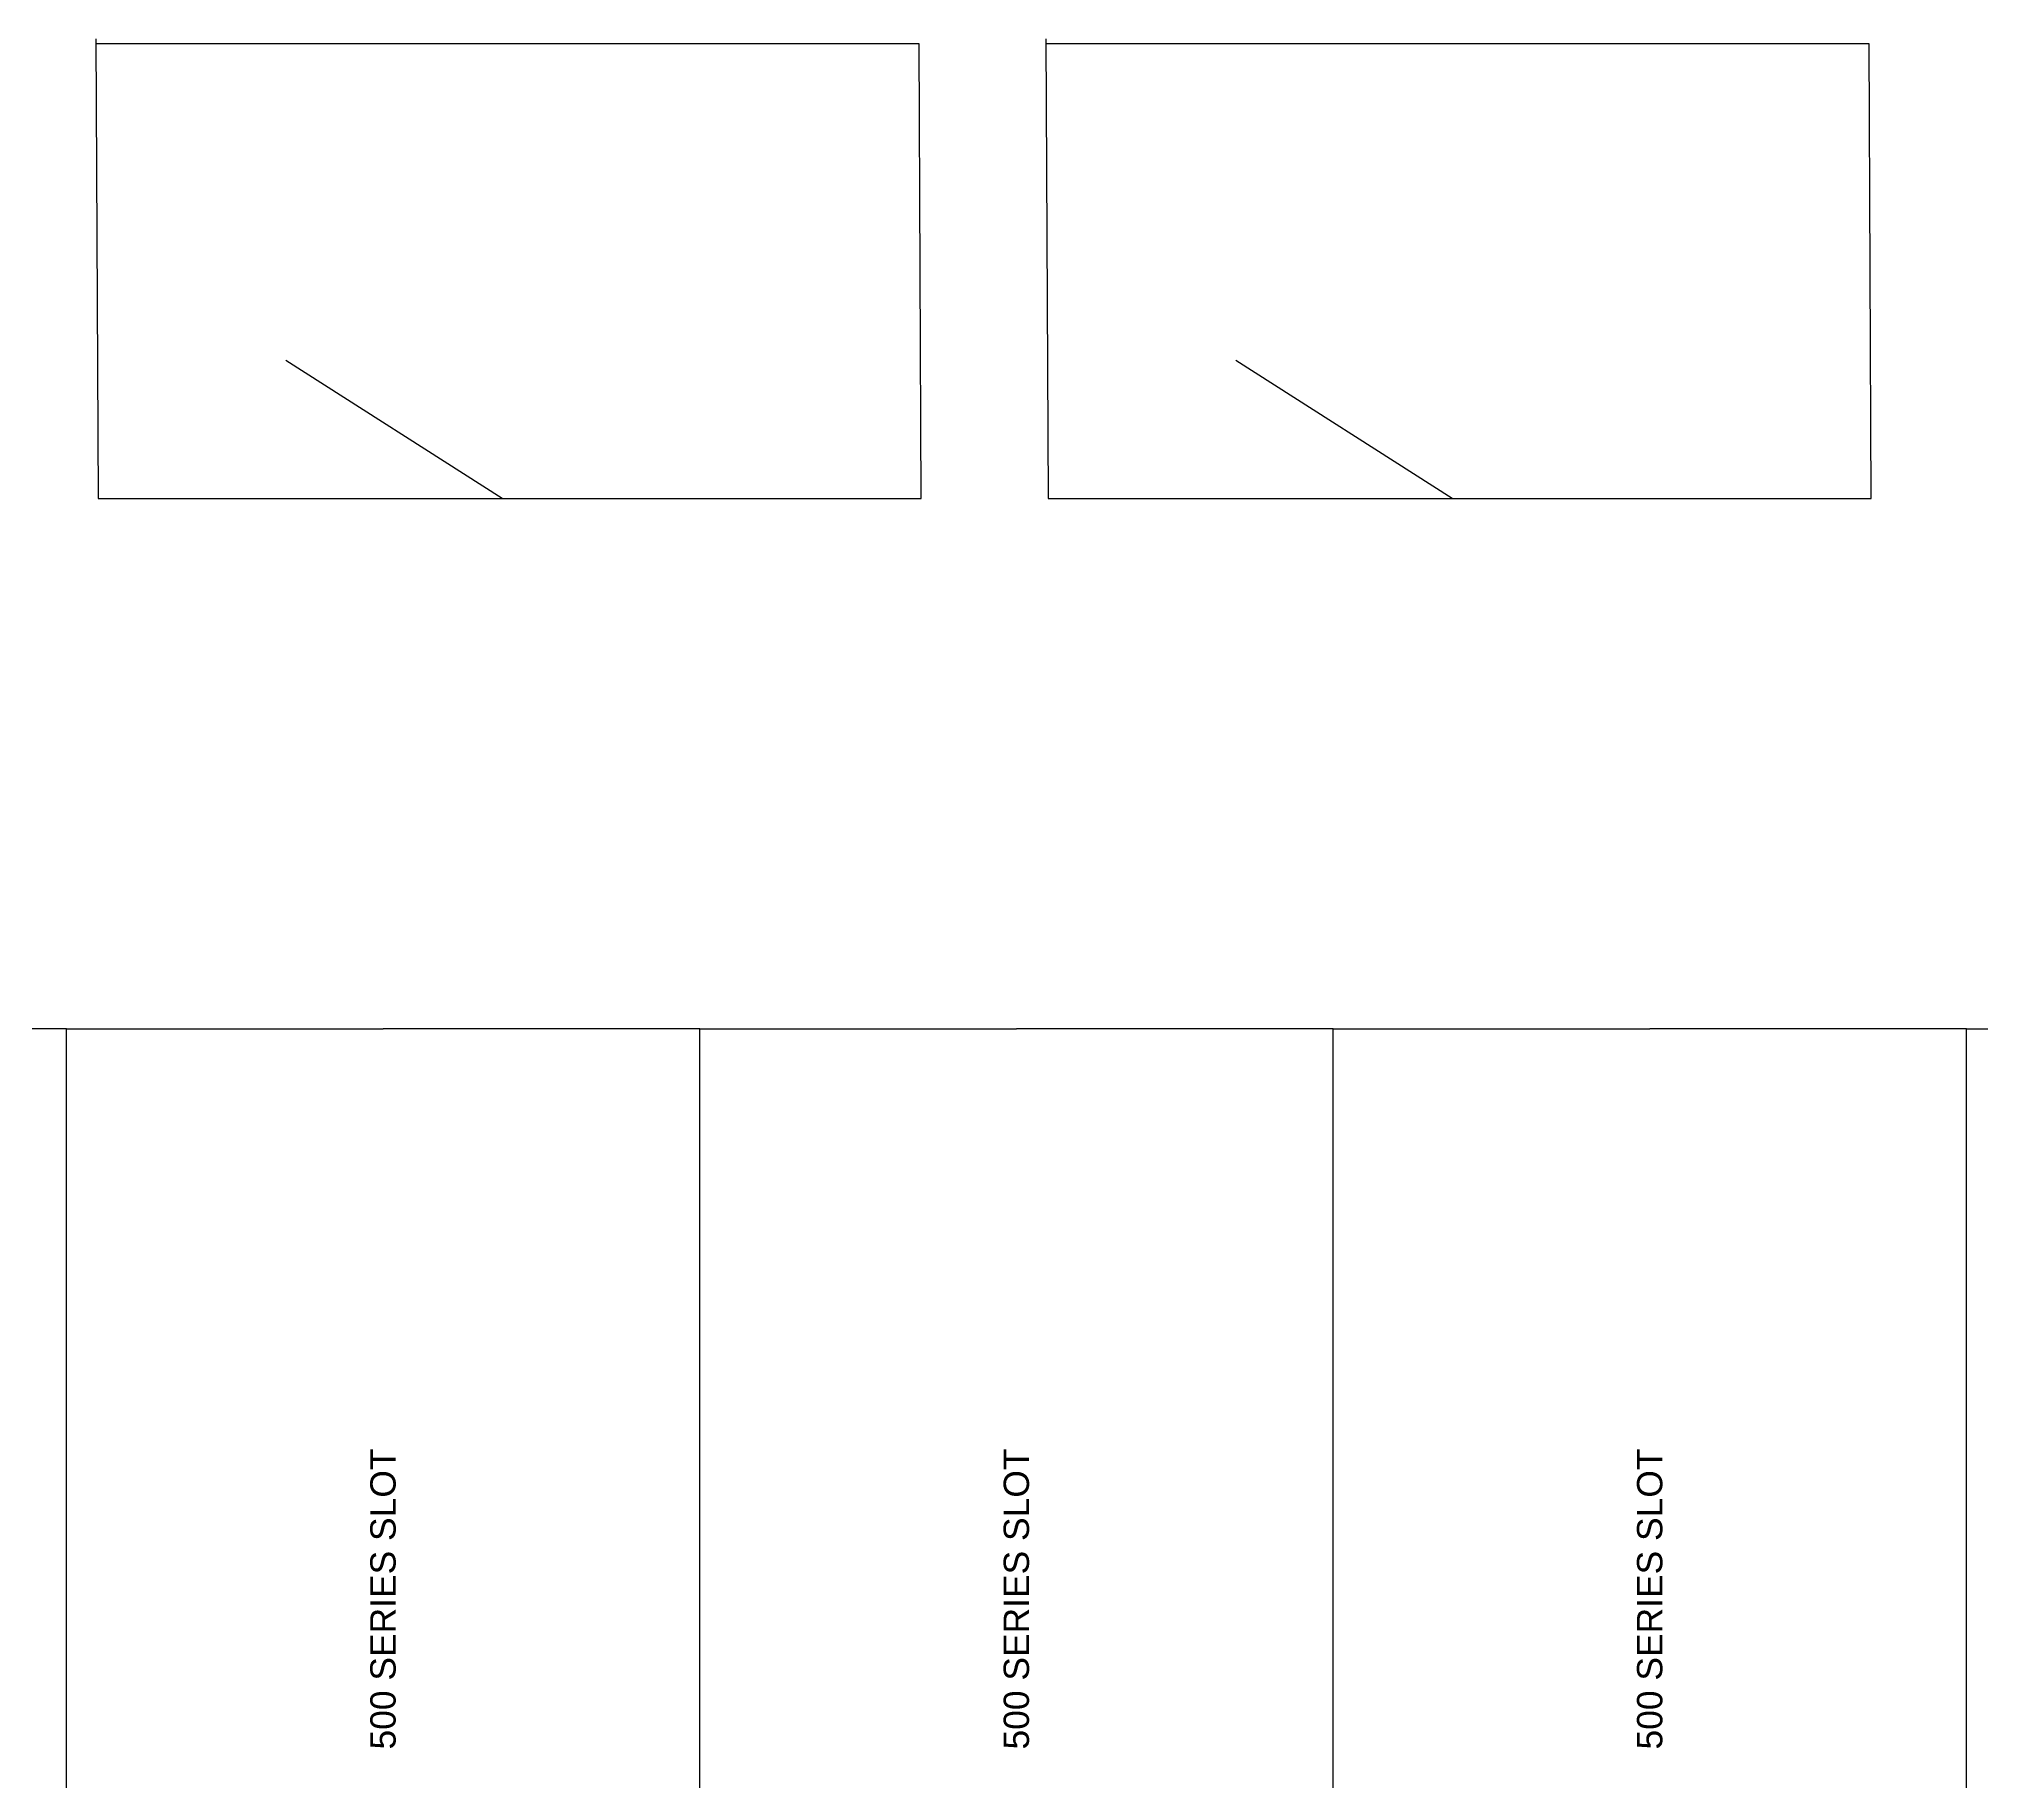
# Model space of a CAD drawing. Header units: inches. Extents: x 0 to 1600, y -1400 to 2600.
# Drawn here: x 395.9 to 702.5, y 1261.2 to 1536.3 of the extents above; entities that cross this region are included whole.
import ezdxf

# ---------------------------------------------------------------- set-up
doc = ezdxf.new("R2010")
doc.units = ezdxf.units.IN
doc.header["$MEASUREMENT"] = 0
doc.layers.get('0').update_dxf_attribs({"lineweight": 25, "true_color": 0xffffff})
doc.styles.add('textstyle200', font='')
doc.styles.add('textstyle202', font='')
doc.styles.add('textstyle203', font='')
doc.styles.get('textstyle200').set_extended_font_data('Liberation Sans')
doc.styles.get('textstyle202').set_extended_font_data('Liberation Sans')
doc.styles.get('textstyle203').set_extended_font_data('Liberation Sans')

msp = doc.modelspace()

# ---------------------------------------------------------------- linework, layer by layer
for p, q in [((404.84, 1536.29), (405.23, 1463.71)), ((534.85, 1535.52), (404.85, 1535.52)), ((535.16, 1463.71), (534.85, 1535.52)), ((554.84, 1536.29), (555.23, 1463.71)), ((684.85, 1535.52), (554.85, 1535.52)), ((685.16, 1463.71), (684.85, 1535.52)), ((469.01, 1463.71), (434.85, 1485.52)), ((619.01, 1463.71), (584.85, 1485.52)), ((405.23, 1463.71), (535.16, 1463.71)), ((555.23, 1463.71), (685.16, 1463.71)), ((400.22, 1380), (350.22, 1380)), ((400.22, 1200), (400.22, 1380)), ((400.22, 1380), (450.22, 1380)), ((400.22, 1200), (400.22, 1380)), ((500.22, 1380), (450.22, 1380)), ((500.22, 1200), (500.22, 1380)), ((500.22, 1380), (550.22, 1380)), ((500.22, 1200), (500.22, 1380)), ((600.22, 1380), (550.22, 1380)), ((600.22, 1200), (600.22, 1380)), ((600.22, 1380), (650.22, 1380)), ((600.22, 1200), (600.22, 1380)), ((700.22, 1380), (650.22, 1380)), ((700.22, 1200), (700.22, 1380)), ((700.22, 1380), (750.22, 1380)), ((700.22, 1200), (700.22, 1380))]:
    msp.add_line(p, q)

# ---------------------------------------------------------------- texts
at = {"char_height": 1, "attachment_point": 5, "rotation": 90}
for insert, style in [((450.22, 1290), 'textstyle200'), ((550.22, 1290), 'textstyle203'), ((650.22, 1290), 'textstyle202')]:
    msp.add_mtext('\\C7;\\H4;500 SERIES SLOT', dxfattribs=dict(at, insert=insert, style=style))

doc.saveas('drawing.dxf')
